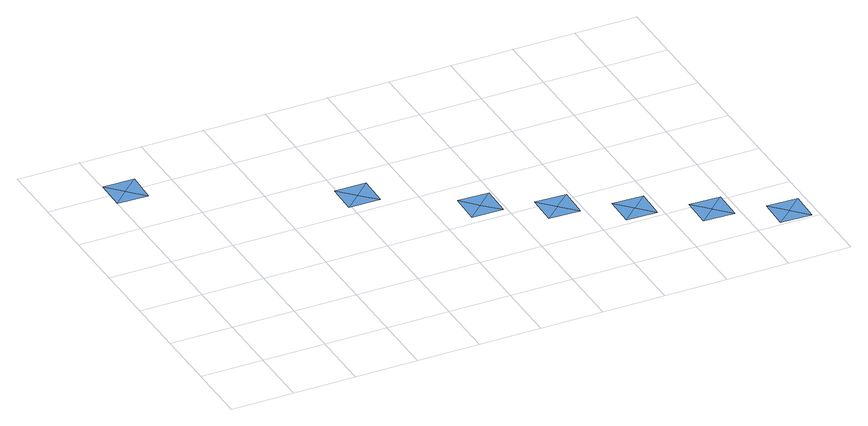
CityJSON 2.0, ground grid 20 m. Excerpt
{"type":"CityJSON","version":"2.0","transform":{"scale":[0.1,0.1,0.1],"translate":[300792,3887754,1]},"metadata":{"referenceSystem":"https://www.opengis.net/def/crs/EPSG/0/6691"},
"CityObjects":{
"waterbody1":{"type":"WaterBody","attributes":{"name":"静岡県第4次地震被害想定（元禄型関東地震）","種類":"3","津波浸水想定.浸水ランクフィールド":"Tsunami_rank.xml","津波浸水想定.浸水ランク":"1","class":"1140"},"geometry":[{"type":"MultiSurface","lod":"1","boundaries":[[[0,1,2]],[[3,0,2]],[[3,2,4]],[[1,4,2]]]}]},
"waterbody2":{"type":"WaterBody","attributes":{"name":"静岡県第4次地震被害想定（元禄型関東地震）","種類":"3","津波浸水想定.浸水ランクフィールド":"Tsunami_rank.xml","津波浸水想定.浸水ランク":"1","class":"1140"},"geometry":[{"type":"MultiSurface","lod":"1","boundaries":[[[5,6,7]],[[8,5,7]],[[9,8,7]],[[6,9,7]]]}]},
"waterbody3":{"type":"WaterBody","attributes":{"name":"静岡県第4次地震被害想定（元禄型関東地震）","種類":"3","津波浸水想定.浸水ランクフィールド":"Tsunami_rank.xml","津波浸水想定.浸水ランク":"1","class":"1140"},"geometry":[{"type":"MultiSurface","lod":"1","boundaries":[[[10,11,12]],[[12,11,13]],[[13,11,14]],[[10,14,11]]]}]},
"waterbody4":{"type":"WaterBody","attributes":{"name":"静岡県第4次地震被害想定（元禄型関東地震）","種類":"3","津波浸水想定.浸水ランクフィールド":"Tsunami_rank.xml","津波浸水想定.浸水ランク":"1","class":"1140"},"geometry":[{"type":"MultiSurface","lod":"1","boundaries":[[[15,16,17]],[[18,17,16]],[[17,18,19]],[[15,17,19]]]}]},
"waterbody5":{"type":"WaterBody","attributes":{"name":"静岡県第4次地震被害想定（元禄型関東地震）","種類":"3","津波浸水想定.浸水ランクフィールド":"Tsunami_rank.xml","津波浸水想定.浸水ランク":"1","class":"1140"},"geometry":[{"type":"MultiSurface","lod":"1","boundaries":[[[20,21,22]],[[23,22,21]],[[24,23,21]],[[24,21,20]]]}]},
"waterbody6":{"type":"WaterBody","attributes":{"name":"静岡県第4次地震被害想定（元禄型関東地震）","種類":"3","津波浸水想定.浸水ランクフィールド":"Tsunami_rank.xml","津波浸水想定.浸水ランク":"1","class":"1140"},"geometry":[{"type":"MultiSurface","lod":"1","boundaries":[[[25,26,27]],[[28,26,29]],[[27,26,28]],[[25,29,26]]]}]},
"waterbody7":{"type":"WaterBody","attributes":{"name":"静岡県第4次地震被害想定（元禄型関東地震）","種類":"3","津波浸水想定.浸水ランクフィールド":"Tsunami_rank.xml","津波浸水想定.浸水ランク":"1","class":"1140"},"geometry":[{"type":"MultiSurface","lod":"1","boundaries":[[[30,31,32]],[[33,30,34]],[[30,33,31]],[[32,34,30]]]}]}
},
"vertices":[
[100,950,10],[103,1050,10],[51,1001,10],[0,952,10],[3,1052,10],
[595,737,9],[593,637,9],[644,686,9],[695,735,9],[693,635,9],
[990,527,10],[939,478,10],[988,427,10],[888,430,10],[890,530,10],
[1185,322,10],[1188,422,10],[1136,373,10],[1087,425,10],[1085,325,10],
[1285,320,9],[1334,268,9],[1385,317,9],[1382,217,9],[1282,220,9],
[1582,212,10],[1531,163,10],[1580,112,10],[1480,115,10],[1482,215,10],
[1729,58,9],[1680,110,9],[1677,10,9],[1780,107,9],[1777,7,9]
]}
